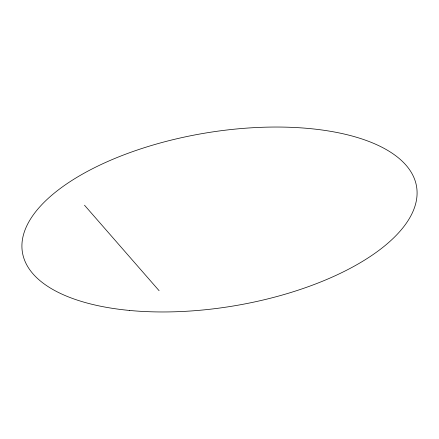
<?xml version="1.0" encoding="UTF-8"?>
<svg xmlns="http://www.w3.org/2000/svg" width="439" height="439" viewBox="0 0 439 439"><rect width="100%" height="100%" fill="white"/><g stroke="black" fill="none" stroke-linecap="round" stroke-linejoin="round"><path stroke-width="0.66" d="M84.502 205.216L159.121 290.717M129.587 310.455A199.8 87.586 -9.5 0 0 416.83 188.435A199.8 87.586 -9.5 0 0 112.082 159.609A199.8 87.586 -9.5 0 0 129.587 310.455"/></g></svg>
